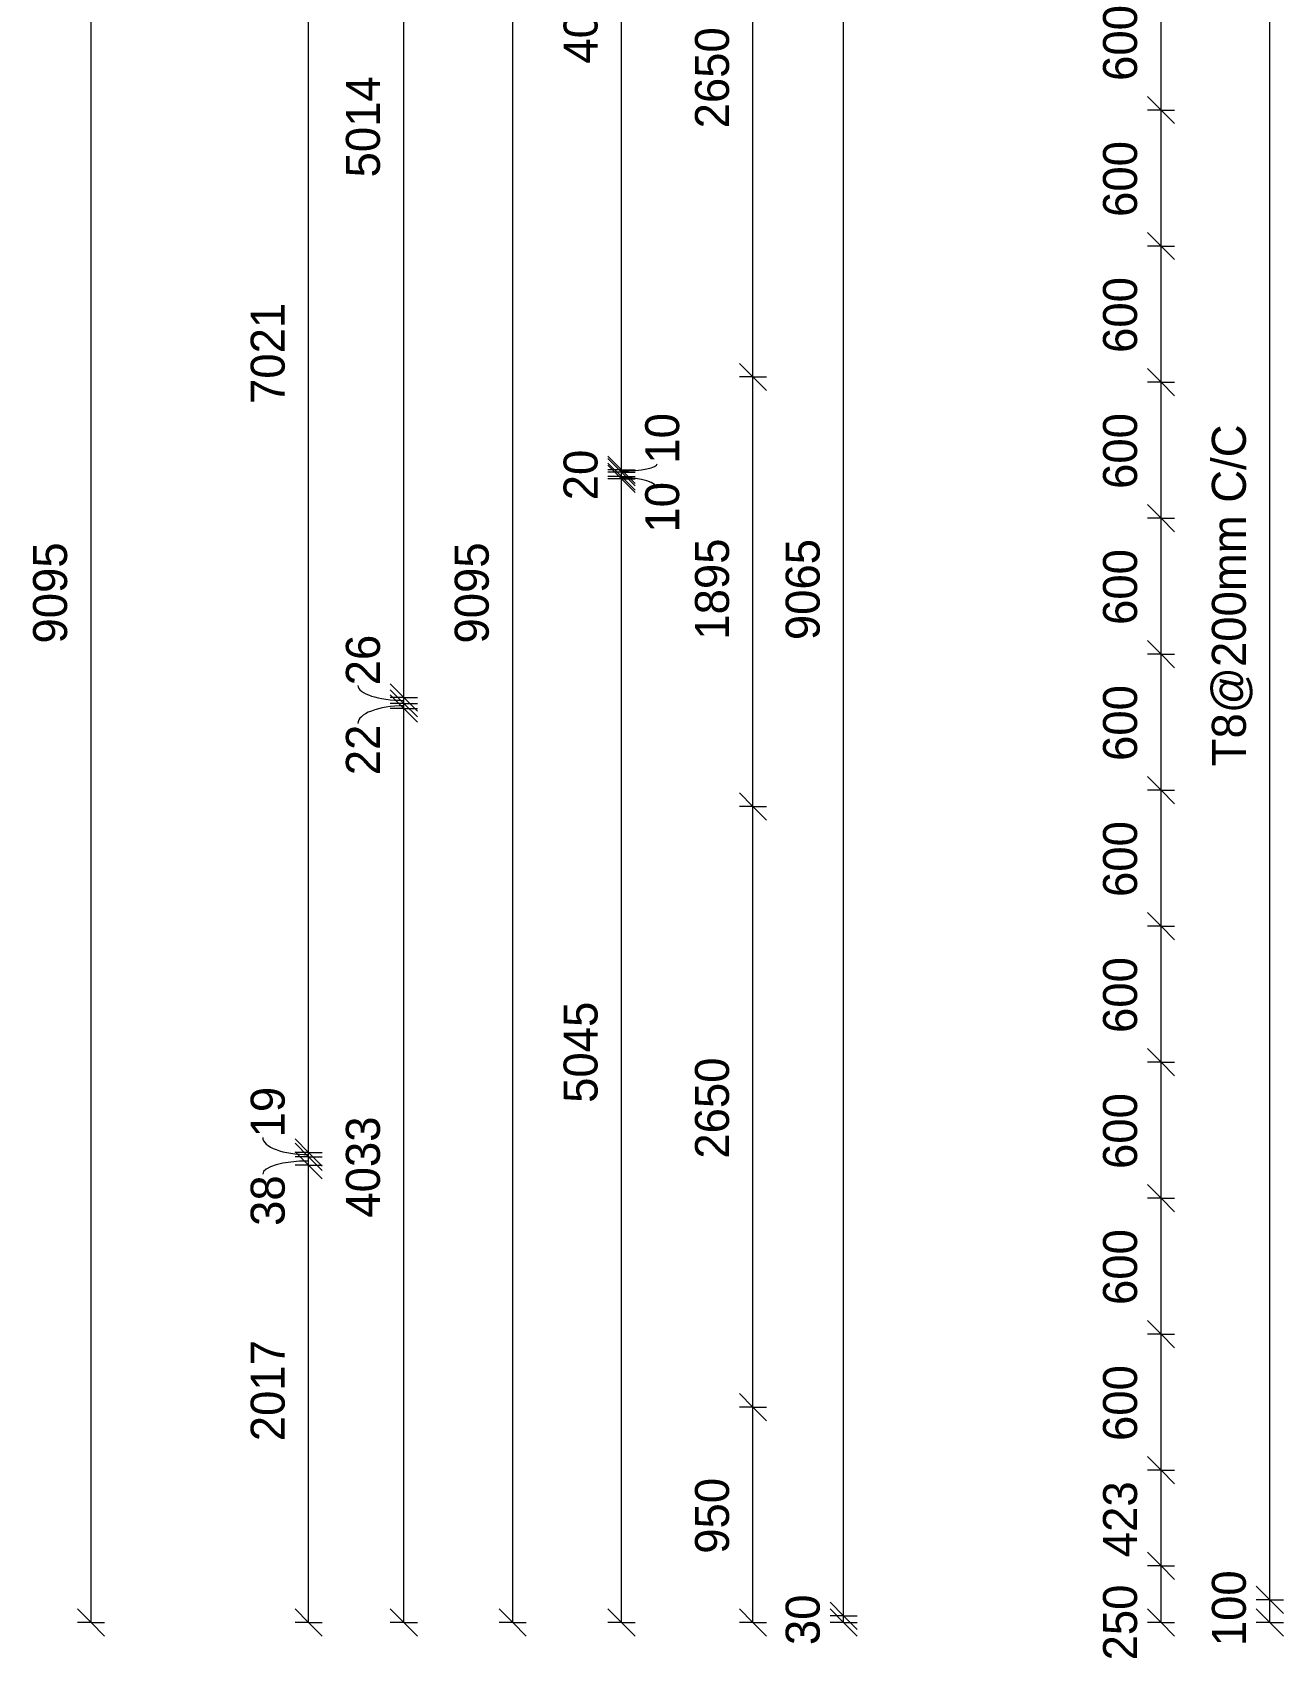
# Model space of a CAD drawing. Header units: millimetres. Extents: x -15095 to 3194, y -2416 to 13287.
# Drawn here: x -15095 to -9577, y -1562 to 5619 of the extents above; entities that cross this region are included whole.
import ezdxf

# ---------------------------------------------------------------- set-up
doc = ezdxf.new("R2010")
doc.units = ezdxf.units.MM
doc.layers.add('A-ANNO-DIMS', color=211, linetype='Continuous', lineweight=9)
doc.layers.add('A-ANNO-DIMS-60', color=211, linetype='Continuous', lineweight=9)
doc.styles.add('Nirmala UI Semilight', font='NirmalaS.ttf', dxfattribs={"height": 150})
doc.dimstyles.new('Arrow_Filled_-_2_5_NI_UI', dxfattribs={"dimscale": 304.8, "dimtxt": 157.104592, "dimasz": 0.393701, "dimexe": 0.19685, "dimexo": 0.0625, "dimgap": 0.19685, "dimtad": 1, "dimdec": 4, "dimzin": 0, "dimdsep": 46, "dimtxsty": 'Nirmala UI Semilight', "dimblk1": 'OBLIQUE', "dimblk2": 'OBLIQUE', "dimsah": 1, "dimcen": 0.09, "dimazin": 0, "dimtfac": 1, "dimtdec": 4, "dimtix": 1, "dimtmove": 0, "dimatfit": 3, "dimfxl": 0.19685, "dimfxlon": 1, "dimtvp": 1, "dimtolj": 1, "dimtzin": 0, "dimarcsym": 2})
doc.dimstyles.new('Arrow_Filled_-_2_5_NI_UI_1', dxfattribs={"dimscale": 304.8, "dimtxt": 157.104592, "dimasz": 0.393701, "dimexe": 0.19685, "dimexo": 0.0625, "dimgap": 0.19685, "dimtad": 1, "dimdec": 4, "dimzin": 0, "dimdsep": 46, "dimtxsty": 'Nirmala UI Semilight', "dimblk1": 'OBLIQUE', "dimblk2": 'OBLIQUE', "dimsah": 1, "dimcen": 0.09, "dimazin": 0, "dimtfac": 1, "dimtdec": 4, "dimtix": 1, "dimtmove": 1, "dimatfit": 3, "dimfxl": 0.19685, "dimfxlon": 1, "dimtvp": 1, "dimtolj": 1, "dimtzin": 0, "dimarcsym": 2})
doc.dimstyles.new('Arrow_Filled_-_2_5_NI_UI_2', dxfattribs={"dimscale": 304.8, "dimtxt": 157.104592, "dimasz": 0.393701, "dimexe": 0.19685, "dimexo": 0.0625, "dimgap": 0.19685, "dimtad": 1, "dimdec": 4, "dimzin": 0, "dimdsep": 46, "dimtxsty": 'Nirmala UI Semilight', "dimblk1": 'OBLIQUE', "dimblk2": 'OBLIQUE', "dimsah": 1, "dimcen": 0.09, "dimazin": 0, "dimtfac": 1, "dimtdec": 4, "dimtix": 1, "dimtmove": 2, "dimatfit": 3, "dimfxl": 0.19685, "dimfxlon": 1, "dimtvp": 1, "dimtolj": 1, "dimtzin": 0, "dimarcsym": 2})

# ---------------------------------------------------------------- blocks, each defined once
blk = doc.blocks.new('DIMBLOCK5-Elevation Front')
at = {"layer": 'A-ANNO-DIMS-60'}
for p, q in [((-14836.6, 7700), (-14896.6, 7760)), ((-14836.6, 7700), (-14896.6, 7700)), ((-14836.6, -1395), (-14836.6, 7700)), ((-14836.6, 7700), (-14776.6, 7640)), ((-14836.6, 7700), (-14776.6, 7700)), ((-14836.6, -1395), (-14896.6, -1335)), ((-14836.6, -1395), (-14896.6, -1395)), ((-14836.6, -1395), (-14776.6, -1455)), ((-14836.6, -1395), (-14776.6, -1395))]:
    blk.add_line(p, q, dxfattribs=at)
at = {"layer": 'A-ANNO-DIMS-60', "color": 0, "insert": (-15092.3, 2924), "char_height": 150, "width": 548.438, "attachment_point": 1, "rotation": 90, "line_spacing_factor": 1.142579, "style": 'Nirmala UI Semilight'}
blk.add_mtext('9095', dxfattribs=at)
blk = doc.blocks.new('_Oblique')
at = {"color": 0, "linetype": 'ByBlock', "lineweight": -2}
blk.add_line((-0.5, -0.5), (0.5, 0.5), dxfattribs=at)
blk = doc.blocks.new('DIMBLOCK6-Elevation Front')
at = {"layer": 'A-ANNO-DIMS-60'}
for p, q in [((-11916.7, -445), (-11976.7, -385)), ((-11916.7, -445), (-11976.7, -445)), ((-11916.7, -1395), (-11916.7, -445)), ((-11916.7, -445), (-11856.7, -505)), ((-11916.7, -445), (-11856.7, -445)), ((-11916.7, -1395), (-11976.7, -1335)), ((-11916.7, -1395), (-11976.7, -1395)), ((-11916.7, -1395), (-11856.7, -1455)), ((-11916.7, -1395), (-11856.7, -1395))]:
    blk.add_line(p, q, dxfattribs=at)
at = {"layer": 'A-ANNO-DIMS-60', "color": 0, "insert": (-12172.4, -1091.4), "char_height": 150, "width": 411.328, "attachment_point": 1, "rotation": 90, "line_spacing_factor": 1.142579, "style": 'Nirmala UI Semilight'}
blk.add_mtext('950', dxfattribs=at)
blk = doc.blocks.new('DIMBLOCK7-Elevation Front')
at = {"layer": 'A-ANNO-DIMS-60'}
for p, q in [((-11916.7, 2205), (-11976.7, 2265)), ((-11916.7, 2205), (-11976.7, 2205)), ((-11916.7, -445), (-11916.7, 2205)), ((-11916.7, 2205), (-11856.7, 2145)), ((-11916.7, 2205), (-11856.7, 2205)), ((-11916.7, -445), (-11976.7, -385)), ((-11916.7, -445), (-11976.7, -445)), ((-11916.7, -445), (-11856.7, -505)), ((-11916.7, -445), (-11856.7, -445))]:
    blk.add_line(p, q, dxfattribs=at)
at = {"layer": 'A-ANNO-DIMS-60', "color": 0, "insert": (-12172.4, 651.5), "char_height": 150, "width": 548.438, "attachment_point": 1, "rotation": 90, "line_spacing_factor": 1.142579, "style": 'Nirmala UI Semilight'}
blk.add_mtext('2650', dxfattribs=at)
blk = doc.blocks.new('DIMBLOCK8-Elevation Front')
at = {"layer": 'A-ANNO-DIMS-60'}
for p, q in [((-11916.7, 4100), (-11976.7, 4160)), ((-11916.7, 4100), (-11976.7, 4100)), ((-11916.7, 2205), (-11916.7, 4100)), ((-11916.7, 4100), (-11856.7, 4040)), ((-11916.7, 4100), (-11856.7, 4100)), ((-11916.7, 2205), (-11976.7, 2265)), ((-11916.7, 2205), (-11976.7, 2205)), ((-11916.7, 2205), (-11856.7, 2145)), ((-11916.7, 2205), (-11856.7, 2205))]:
    blk.add_line(p, q, dxfattribs=at)
at = {"layer": 'A-ANNO-DIMS-60', "color": 0, "insert": (-12172.4, 2941.1), "char_height": 150, "width": 507.305, "attachment_point": 1, "rotation": 90, "line_spacing_factor": 1.142579, "style": 'Nirmala UI Semilight'}
blk.add_mtext('1895', dxfattribs=at)
blk = doc.blocks.new('DIMBLOCK9-Elevation Front')
at = {"layer": 'A-ANNO-DIMS-60'}
for p, q in [((-11916.7, 6750), (-11976.7, 6810)), ((-11916.7, 6750), (-11976.7, 6750)), ((-11916.7, 4100), (-11916.7, 6750)), ((-11916.7, 6750), (-11856.7, 6690)), ((-11916.7, 6750), (-11856.7, 6750)), ((-11916.7, 4100), (-11976.7, 4160)), ((-11916.7, 4100), (-11976.7, 4100)), ((-11916.7, 4100), (-11856.7, 4040)), ((-11916.7, 4100), (-11856.7, 4100))]:
    blk.add_line(p, q, dxfattribs=at)
at = {"layer": 'A-ANNO-DIMS-60', "color": 0, "insert": (-12172.4, 5196.5), "char_height": 150, "width": 548.438, "attachment_point": 1, "rotation": 90, "line_spacing_factor": 1.142579, "style": 'Nirmala UI Semilight'}
blk.add_mtext('2650', dxfattribs=at)
blk = doc.blocks.new('DIMBLOCK11-Elevation Front')
at = {"layer": 'A-ANNO-DIMS-60'}
for p, q in [((-12496.6, 3650.4), (-12556.6, 3710.4)), ((-12496.6, 3650.4), (-12556.6, 3650.4)), ((-12496.6, -1395), (-12496.6, 3650.4)), ((-12496.6, 3650.4), (-12436.6, 3590.4)), ((-12496.6, 3650.4), (-12436.6, 3650.4)), ((-12496.6, -1395), (-12556.6, -1335)), ((-12496.6, -1395), (-12556.6, -1395)), ((-12496.6, -1395), (-12436.6, -1455)), ((-12496.6, -1395), (-12436.6, -1395))]:
    blk.add_line(p, q, dxfattribs=at)
at = {"layer": 'A-ANNO-DIMS-60', "color": 0, "insert": (-12752.3, 897.8), "char_height": 150, "width": 551.866, "attachment_point": 1, "rotation": 90, "line_spacing_factor": 1.142579, "style": 'Nirmala UI Semilight'}
blk.add_mtext('5045', dxfattribs=at)
blk = doc.blocks.new('DIMBLOCK12-Elevation Front')
at = {"layer": 'A-ANNO-DIMS-60'}
for p, q in [((-12496.6, 3660.4), (-12556.6, 3720.4)), ((-12496.6, 3650.4), (-12556.6, 3710.4)), ((-12496.6, 3660.4), (-12556.6, 3660.4)), ((-12496.6, 3650.4), (-12556.6, 3650.4)), ((-12496.6, 3650.4), (-12496.6, 3660.4)), ((-12496.6, 3660.4), (-12436.6, 3600.4)), ((-12496.6, 3660.4), (-12436.6, 3660.4)), ((-12496.6, 3650.4), (-12436.6, 3590.4)), ((-12496.6, 3650.4), (-12436.6, 3650.4))]:
    blk.add_line(p, q, dxfattribs=at)
blk.add_ellipse((-12496.6, 3607.6), major_axis=(157.3, 0), ratio=0.303741, start_param=0, end_param=1.570796, dxfattribs=at)
at = {"layer": 'A-ANNO-DIMS-60', "color": 0, "insert": (-12392.2, 3413.4), "char_height": 150, "width": 233.086, "attachment_point": 1, "rotation": 90, "line_spacing_factor": 1.142579, "style": 'Nirmala UI Semilight'}
blk.add_mtext('10', dxfattribs=at)
blk = doc.blocks.new('DIMBLOCK13-Elevation Front')
at = {"layer": 'A-ANNO-DIMS-60'}
for p, q in [((-12496.6, 3680.4), (-12556.6, 3740.4)), ((-12496.6, 3660.4), (-12556.6, 3720.4)), ((-12496.6, 3680.4), (-12556.6, 3680.4)), ((-12496.6, 3660.4), (-12496.6, 3680.4)), ((-12496.6, 3680.4), (-12436.6, 3620.4)), ((-12496.6, 3680.4), (-12436.6, 3680.4)), ((-12496.6, 3660.4), (-12556.6, 3660.4)), ((-12496.6, 3660.4), (-12436.6, 3600.4)), ((-12496.6, 3660.4), (-12436.6, 3660.4))]:
    blk.add_line(p, q, dxfattribs=at)
at = {"layer": 'A-ANNO-DIMS-60', "color": 0, "insert": (-12752.3, 3556.1), "char_height": 150, "width": 274.219, "attachment_point": 1, "rotation": 90, "line_spacing_factor": 1.142579, "style": 'Nirmala UI Semilight'}
blk.add_mtext('20', dxfattribs=at)
blk = doc.blocks.new('DIMBLOCK14-Elevation Front')
at = {"layer": 'A-ANNO-DIMS-60'}
for p, q in [((-12496.6, 3690.4), (-12556.6, 3750.4)), ((-12496.6, 3680.4), (-12556.6, 3740.4)), ((-12496.6, 3690.4), (-12556.6, 3690.4)), ((-12496.6, 3680.4), (-12556.6, 3680.4)), ((-12496.6, 3680.4), (-12496.6, 3690.4)), ((-12496.6, 3690.4), (-12436.6, 3630.4)), ((-12496.6, 3690.4), (-12436.6, 3690.4)), ((-12496.6, 3680.4), (-12436.6, 3620.4)), ((-12496.6, 3680.4), (-12436.6, 3680.4))]:
    blk.add_line(p, q, dxfattribs=at)
blk.add_ellipse((-12496.6, 3717.5), major_axis=(157.3, 0), ratio=0.204229, start_param=4.712389, end_param=6.283185, dxfattribs=at)
at = {"layer": 'A-ANNO-DIMS-60', "color": 0, "insert": (-12392.2, 3717.5), "char_height": 150, "width": 233.086, "attachment_point": 1, "rotation": 90, "line_spacing_factor": 1.142579, "style": 'Nirmala UI Semilight'}
blk.add_mtext('10', dxfattribs=at)
blk = doc.blocks.new('DIMBLOCK15-Elevation Front')
at = {"layer": 'A-ANNO-DIMS-60'}
for p, q in [((-12496.6, 7700), (-12556.6, 7760)), ((-12496.6, 7700), (-12556.6, 7700)), ((-12496.6, 3690.4), (-12496.6, 7700)), ((-12496.6, 7700), (-12436.6, 7640)), ((-12496.6, 7700), (-12436.6, 7700)), ((-12496.6, 3690.4), (-12556.6, 3750.4)), ((-12496.6, 3690.4), (-12556.6, 3690.4)), ((-12496.6, 3690.4), (-12436.6, 3630.4)), ((-12496.6, 3690.4), (-12436.6, 3690.4))]:
    blk.add_line(p, q, dxfattribs=at)
at = {"layer": 'A-ANNO-DIMS-60', "color": 0, "insert": (-12752.3, 5482.4), "char_height": 150, "width": 510.733, "attachment_point": 1, "rotation": 90, "line_spacing_factor": 1.142579, "style": 'Nirmala UI Semilight'}
blk.add_mtext('4010', dxfattribs=at)
blk = doc.blocks.new('DIMBLOCK29-Elevation Front')
at = {"layer": 'A-ANNO-DIMS-60'}
for p, q in [((-10116.7, -1145), (-10176.7, -1085)), ((-10116.7, -1145), (-10176.7, -1145)), ((-10116.7, -1395), (-10116.7, -1145)), ((-10116.7, -1145), (-10056.7, -1205)), ((-10116.7, -1145), (-10056.7, -1145)), ((-10116.7, -1395), (-10176.7, -1335)), ((-10116.7, -1395), (-10176.7, -1395)), ((-10116.7, -1395), (-10056.7, -1455)), ((-10116.7, -1395), (-10056.7, -1395))]:
    blk.add_line(p, q, dxfattribs=at)
at = {"layer": 'A-ANNO-DIMS-60', "color": 0, "insert": (-10372.4, -1562), "char_height": 150, "width": 411.328, "attachment_point": 1, "rotation": 90, "line_spacing_factor": 1.142579, "style": 'Nirmala UI Semilight'}
blk.add_mtext('250', dxfattribs=at)
blk = doc.blocks.new('DIMBLOCK30-Elevation Front')
at = {"layer": 'A-ANNO-DIMS-60'}
for p, q in [((-10116.7, -722.5), (-10176.7, -662.5)), ((-10116.7, -722.5), (-10176.7, -722.5)), ((-10116.7, -1145), (-10116.7, -722.5)), ((-10116.7, -722.5), (-10056.7, -782.5)), ((-10116.7, -722.5), (-10056.7, -722.5)), ((-10116.7, -1145), (-10176.7, -1085)), ((-10116.7, -1145), (-10176.7, -1145)), ((-10116.7, -1145), (-10056.7, -1205)), ((-10116.7, -1145), (-10056.7, -1145))]:
    blk.add_line(p, q, dxfattribs=at)
at = {"layer": 'A-ANNO-DIMS-60', "color": 0, "insert": (-10372.4, -1106.6), "char_height": 150, "width": 414.756, "attachment_point": 1, "rotation": 90, "line_spacing_factor": 1.142579, "style": 'Nirmala UI Semilight'}
blk.add_mtext('423', dxfattribs=at)
blk = doc.blocks.new('DIMBLOCK31-Elevation Front')
at = {"layer": 'A-ANNO-DIMS-60'}
for p, q in [((-10116.7, -122.5), (-10176.7, -62.5)), ((-10116.7, -122.5), (-10176.7, -122.5)), ((-10116.7, -722.5), (-10116.7, -122.5)), ((-10116.7, -122.5), (-10056.7, -182.5)), ((-10116.7, -122.5), (-10056.7, -122.5)), ((-10116.7, -722.5), (-10176.7, -662.5)), ((-10116.7, -722.5), (-10176.7, -722.5)), ((-10116.7, -722.5), (-10056.7, -782.5)), ((-10116.7, -722.5), (-10056.7, -722.5))]:
    blk.add_line(p, q, dxfattribs=at)
at = {"layer": 'A-ANNO-DIMS-60', "color": 0, "insert": (-10372.4, -593.9), "char_height": 150, "width": 411.328, "attachment_point": 1, "rotation": 90, "line_spacing_factor": 1.142579, "style": 'Nirmala UI Semilight'}
blk.add_mtext('600', dxfattribs=at)
blk = doc.blocks.new('DIMBLOCK32-Elevation Front')
at = {"layer": 'A-ANNO-DIMS-60'}
for p, q in [((-10116.7, 477.5), (-10176.7, 537.5)), ((-10116.7, 477.5), (-10176.7, 477.5)), ((-10116.7, -122.5), (-10116.7, 477.5)), ((-10116.7, 477.5), (-10056.7, 417.5)), ((-10116.7, 477.5), (-10056.7, 477.5)), ((-10116.7, -122.5), (-10176.7, -62.5)), ((-10116.7, -122.5), (-10176.7, -122.5)), ((-10116.7, -122.5), (-10056.7, -182.5)), ((-10116.7, -122.5), (-10056.7, -122.5))]:
    blk.add_line(p, q, dxfattribs=at)
at = {"layer": 'A-ANNO-DIMS-60', "color": 0, "insert": (-10372.4, 6.1), "char_height": 150, "width": 411.328, "attachment_point": 1, "rotation": 90, "line_spacing_factor": 1.142579, "style": 'Nirmala UI Semilight'}
blk.add_mtext('600', dxfattribs=at)
blk = doc.blocks.new('DIMBLOCK33-Elevation Front')
at = {"layer": 'A-ANNO-DIMS-60'}
for p, q in [((-10116.7, 1077.5), (-10176.7, 1137.5)), ((-10116.7, 1077.5), (-10176.7, 1077.5)), ((-10116.7, 477.5), (-10116.7, 1077.5)), ((-10116.7, 1077.5), (-10056.7, 1017.5)), ((-10116.7, 1077.5), (-10056.7, 1077.5)), ((-10116.7, 477.5), (-10176.7, 537.5)), ((-10116.7, 477.5), (-10176.7, 477.5)), ((-10116.7, 477.5), (-10056.7, 417.5)), ((-10116.7, 477.5), (-10056.7, 477.5))]:
    blk.add_line(p, q, dxfattribs=at)
at = {"layer": 'A-ANNO-DIMS-60', "color": 0, "insert": (-10372.4, 606.1), "char_height": 150, "width": 411.328, "attachment_point": 1, "rotation": 90, "line_spacing_factor": 1.142579, "style": 'Nirmala UI Semilight'}
blk.add_mtext('600', dxfattribs=at)
blk = doc.blocks.new('DIMBLOCK34-Elevation Front')
at = {"layer": 'A-ANNO-DIMS-60'}
for p, q in [((-10116.7, 1677.5), (-10176.7, 1737.5)), ((-10116.7, 1677.5), (-10176.7, 1677.5)), ((-10116.7, 1077.5), (-10116.7, 1677.5)), ((-10116.7, 1677.5), (-10056.7, 1617.5)), ((-10116.7, 1677.5), (-10056.7, 1677.5)), ((-10116.7, 1077.5), (-10176.7, 1137.5)), ((-10116.7, 1077.5), (-10176.7, 1077.5)), ((-10116.7, 1077.5), (-10056.7, 1017.5)), ((-10116.7, 1077.5), (-10056.7, 1077.5))]:
    blk.add_line(p, q, dxfattribs=at)
at = {"layer": 'A-ANNO-DIMS-60', "color": 0, "insert": (-10372.4, 1206.1), "char_height": 150, "width": 411.328, "attachment_point": 1, "rotation": 90, "line_spacing_factor": 1.142579, "style": 'Nirmala UI Semilight'}
blk.add_mtext('600', dxfattribs=at)
blk = doc.blocks.new('DIMBLOCK35-Elevation Front')
at = {"layer": 'A-ANNO-DIMS-60'}
for p, q in [((-10116.7, 2277.5), (-10176.7, 2337.5)), ((-10116.7, 2277.5), (-10176.7, 2277.5)), ((-10116.7, 1677.5), (-10116.7, 2277.5)), ((-10116.7, 2277.5), (-10056.7, 2217.5)), ((-10116.7, 2277.5), (-10056.7, 2277.5)), ((-10116.7, 1677.5), (-10176.7, 1737.5)), ((-10116.7, 1677.5), (-10176.7, 1677.5)), ((-10116.7, 1677.5), (-10056.7, 1617.5)), ((-10116.7, 1677.5), (-10056.7, 1677.5))]:
    blk.add_line(p, q, dxfattribs=at)
at = {"layer": 'A-ANNO-DIMS-60', "color": 0, "insert": (-10372.4, 1806.1), "char_height": 150, "width": 411.328, "attachment_point": 1, "rotation": 90, "line_spacing_factor": 1.142579, "style": 'Nirmala UI Semilight'}
blk.add_mtext('600', dxfattribs=at)
blk = doc.blocks.new('DIMBLOCK36-Elevation Front')
at = {"layer": 'A-ANNO-DIMS-60'}
for p, q in [((-10116.7, 2877.5), (-10176.7, 2937.5)), ((-10116.7, 2877.5), (-10176.7, 2877.5)), ((-10116.7, 2277.5), (-10116.7, 2877.5)), ((-10116.7, 2877.5), (-10056.7, 2817.5)), ((-10116.7, 2877.5), (-10056.7, 2877.5)), ((-10116.7, 2277.5), (-10176.7, 2337.5)), ((-10116.7, 2277.5), (-10176.7, 2277.5)), ((-10116.7, 2277.5), (-10056.7, 2217.5)), ((-10116.7, 2277.5), (-10056.7, 2277.5))]:
    blk.add_line(p, q, dxfattribs=at)
at = {"layer": 'A-ANNO-DIMS-60', "color": 0, "insert": (-10372.4, 2406.1), "char_height": 150, "width": 411.328, "attachment_point": 1, "rotation": 90, "line_spacing_factor": 1.142579, "style": 'Nirmala UI Semilight'}
blk.add_mtext('600', dxfattribs=at)
blk = doc.blocks.new('DIMBLOCK37-Elevation Front')
at = {"layer": 'A-ANNO-DIMS-60'}
for p, q in [((-10116.7, 3477.5), (-10176.7, 3537.5)), ((-10116.7, 3477.5), (-10176.7, 3477.5)), ((-10116.7, 2877.5), (-10116.7, 3477.5)), ((-10116.7, 3477.5), (-10056.7, 3417.5)), ((-10116.7, 3477.5), (-10056.7, 3477.5)), ((-10116.7, 2877.5), (-10176.7, 2937.5)), ((-10116.7, 2877.5), (-10176.7, 2877.5)), ((-10116.7, 2877.5), (-10056.7, 2817.5)), ((-10116.7, 2877.5), (-10056.7, 2877.5))]:
    blk.add_line(p, q, dxfattribs=at)
at = {"layer": 'A-ANNO-DIMS-60', "color": 0, "insert": (-10372.4, 3006.1), "char_height": 150, "width": 411.328, "attachment_point": 1, "rotation": 90, "line_spacing_factor": 1.142579, "style": 'Nirmala UI Semilight'}
blk.add_mtext('600', dxfattribs=at)
blk = doc.blocks.new('DIMBLOCK38-Elevation Front')
at = {"layer": 'A-ANNO-DIMS-60'}
for p, q in [((-10116.7, 4077.5), (-10176.7, 4137.5)), ((-10116.7, 4077.5), (-10176.7, 4077.5)), ((-10116.7, 3477.5), (-10116.7, 4077.5)), ((-10116.7, 4077.5), (-10056.7, 4017.5)), ((-10116.7, 4077.5), (-10056.7, 4077.5)), ((-10116.7, 3477.5), (-10176.7, 3537.5)), ((-10116.7, 3477.5), (-10176.7, 3477.5)), ((-10116.7, 3477.5), (-10056.7, 3417.5)), ((-10116.7, 3477.5), (-10056.7, 3477.5))]:
    blk.add_line(p, q, dxfattribs=at)
at = {"layer": 'A-ANNO-DIMS-60', "color": 0, "insert": (-10372.4, 3606.1), "char_height": 150, "width": 411.328, "attachment_point": 1, "rotation": 90, "line_spacing_factor": 1.142579, "style": 'Nirmala UI Semilight'}
blk.add_mtext('600', dxfattribs=at)
blk = doc.blocks.new('DIMBLOCK39-Elevation Front')
at = {"layer": 'A-ANNO-DIMS-60'}
for p, q in [((-10116.7, 4677.5), (-10176.7, 4737.5)), ((-10116.7, 4677.5), (-10176.7, 4677.5)), ((-10116.7, 4077.5), (-10116.7, 4677.5)), ((-10116.7, 4677.5), (-10056.7, 4617.5)), ((-10116.7, 4677.5), (-10056.7, 4677.5)), ((-10116.7, 4077.5), (-10176.7, 4137.5)), ((-10116.7, 4077.5), (-10176.7, 4077.5)), ((-10116.7, 4077.5), (-10056.7, 4017.5)), ((-10116.7, 4077.5), (-10056.7, 4077.5))]:
    blk.add_line(p, q, dxfattribs=at)
at = {"layer": 'A-ANNO-DIMS-60', "color": 0, "insert": (-10372.4, 4206.1), "char_height": 150, "width": 411.328, "attachment_point": 1, "rotation": 90, "line_spacing_factor": 1.142579, "style": 'Nirmala UI Semilight'}
blk.add_mtext('600', dxfattribs=at)
blk = doc.blocks.new('DIMBLOCK40-Elevation Front')
at = {"layer": 'A-ANNO-DIMS-60'}
for p, q in [((-10116.7, 5277.5), (-10176.7, 5337.5)), ((-10116.7, 5277.5), (-10176.7, 5277.5)), ((-10116.7, 4677.5), (-10116.7, 5277.5)), ((-10116.7, 5277.5), (-10056.7, 5217.5)), ((-10116.7, 5277.5), (-10056.7, 5277.5)), ((-10116.7, 4677.5), (-10176.7, 4737.5)), ((-10116.7, 4677.5), (-10176.7, 4677.5)), ((-10116.7, 4677.5), (-10056.7, 4617.5)), ((-10116.7, 4677.5), (-10056.7, 4677.5))]:
    blk.add_line(p, q, dxfattribs=at)
at = {"layer": 'A-ANNO-DIMS-60', "color": 0, "insert": (-10372.4, 4806.1), "char_height": 150, "width": 411.328, "attachment_point": 1, "rotation": 90, "line_spacing_factor": 1.142579, "style": 'Nirmala UI Semilight'}
blk.add_mtext('600', dxfattribs=at)
blk = doc.blocks.new('DIMBLOCK41-Elevation Front')
at = {"layer": 'A-ANNO-DIMS-60'}
for p, q in [((-10116.7, 5877.5), (-10176.7, 5937.5)), ((-10116.7, 5877.5), (-10176.7, 5877.5)), ((-10116.7, 5277.5), (-10116.7, 5877.5)), ((-10116.7, 5877.5), (-10056.7, 5817.5)), ((-10116.7, 5877.5), (-10056.7, 5877.5)), ((-10116.7, 5277.5), (-10176.7, 5337.5)), ((-10116.7, 5277.5), (-10176.7, 5277.5)), ((-10116.7, 5277.5), (-10056.7, 5217.5)), ((-10116.7, 5277.5), (-10056.7, 5277.5))]:
    blk.add_line(p, q, dxfattribs=at)
at = {"layer": 'A-ANNO-DIMS-60', "color": 0, "insert": (-10372.4, 5406.1), "char_height": 150, "width": 411.328, "attachment_point": 1, "rotation": 90, "line_spacing_factor": 1.142579, "style": 'Nirmala UI Semilight'}
blk.add_mtext('600', dxfattribs=at)
blk = doc.blocks.new('DIMBLOCK46-Elevation Front')
at = {"layer": 'A-ANNO-DIMS-60'}
for p, q in [((-9636.7, -1295), (-9696.7, -1235)), ((-9636.7, -1295), (-9696.7, -1295)), ((-9636.7, -1395), (-9696.7, -1335)), ((-9636.7, -1395), (-9636.7, -1295)), ((-9636.7, -1295), (-9576.7, -1355)), ((-9636.7, -1295), (-9576.7, -1295)), ((-9636.7, -1395), (-9696.7, -1395)), ((-9636.7, -1395), (-9576.7, -1455)), ((-9636.7, -1395), (-9576.7, -1395))]:
    blk.add_line(p, q, dxfattribs=at)
at = {"layer": 'A-ANNO-DIMS-60', "color": 0, "insert": (-9892.4, -1499.2), "char_height": 150, "width": 370.196, "attachment_point": 1, "rotation": 90, "line_spacing_factor": 1.142579, "style": 'Nirmala UI Semilight'}
blk.add_mtext('100', dxfattribs=at)
blk = doc.blocks.new('DIMBLOCK47-Elevation Front')
at = {"layer": 'A-ANNO-DIMS-60'}
for p, q in [((-9636.7, 7600), (-9696.7, 7660)), ((-9636.7, 7600), (-9696.7, 7600)), ((-9636.7, -1295), (-9636.7, 7600)), ((-9636.7, 7600), (-9576.7, 7540)), ((-9636.7, 7600), (-9576.7, 7600)), ((-9636.7, -1295), (-9696.7, -1235)), ((-9636.7, -1295), (-9696.7, -1295)), ((-9636.7, -1295), (-9576.7, -1355)), ((-9636.7, -1295), (-9576.7, -1295))]:
    blk.add_line(p, q, dxfattribs=at)
at = {"layer": 'A-ANNO-DIMS-60', "color": 0, "insert": (-9892.4, 2382.7), "char_height": 150, "width": 1847.55, "attachment_point": 1, "rotation": 90, "line_spacing_factor": 1.142579, "style": 'Nirmala UI Semilight'}
blk.add_mtext('T8@200mm C/C', dxfattribs=at)
blk = doc.blocks.new('DIMBLOCK90-Elevation Front')
at = {"layer": 'A-ANNO-DIMS-60'}
for p, q in [((-11516.7, -1365), (-11576.7, -1305)), ((-11516.7, -1395), (-11576.7, -1335)), ((-11516.7, -1365), (-11576.7, -1365)), ((-11516.7, -1395), (-11576.7, -1395)), ((-11516.7, -1395), (-11516.7, -1365)), ((-11516.7, -1365), (-11456.7, -1425)), ((-11516.7, -1365), (-11456.7, -1365)), ((-11516.7, -1395), (-11456.7, -1455)), ((-11516.7, -1395), (-11456.7, -1395))]:
    blk.add_line(p, q, dxfattribs=at)
at = {"layer": 'A-ANNO-DIMS-60', "color": 0, "insert": (-11772.4, -1494.3), "char_height": 150, "width": 274.219, "attachment_point": 1, "rotation": 90, "line_spacing_factor": 1.142579, "style": 'Nirmala UI Semilight'}
blk.add_mtext('30', dxfattribs=at)
blk = doc.blocks.new('DIMBLOCK91-Elevation Front')
at = {"layer": 'A-ANNO-DIMS-60'}
for p, q in [((-11516.7, 7700), (-11576.7, 7760)), ((-11516.7, 7700), (-11576.7, 7700)), ((-11516.7, -1365), (-11516.7, 7700)), ((-11516.7, 7700), (-11456.7, 7640)), ((-11516.7, 7700), (-11456.7, 7700)), ((-11516.7, -1365), (-11576.7, -1305)), ((-11516.7, -1365), (-11576.7, -1365)), ((-11516.7, -1365), (-11456.7, -1425)), ((-11516.7, -1365), (-11456.7, -1365))]:
    blk.add_line(p, q, dxfattribs=at)
at = {"layer": 'A-ANNO-DIMS-60', "color": 0, "insert": (-11772.4, 2939), "char_height": 150, "width": 548.438, "attachment_point": 1, "rotation": 90, "line_spacing_factor": 1.142579, "style": 'Nirmala UI Semilight'}
blk.add_mtext('9065', dxfattribs=at)
blk = doc.blocks.new('DIMBLOCK93-Elevation Front')
at = {"layer": 'A-ANNO-DIMS-60'}
for p, q in [((-12976.6, 7700), (-13036.6, 7760)), ((-12976.6, 7700), (-13036.6, 7700)), ((-12976.6, -1395), (-12976.6, 7700)), ((-12976.6, 7700), (-12916.6, 7640)), ((-12976.6, 7700), (-12916.6, 7700)), ((-12976.6, -1395), (-13036.6, -1335)), ((-12976.6, -1395), (-13036.6, -1395)), ((-12976.6, -1395), (-12916.6, -1455)), ((-12976.6, -1395), (-12916.6, -1395))]:
    blk.add_line(p, q, dxfattribs=at)
at = {"layer": 'A-ANNO-DIMS-60', "color": 0, "insert": (-13232.3, 2924), "char_height": 150, "width": 548.438, "attachment_point": 1, "rotation": 90, "line_spacing_factor": 1.142579, "style": 'Nirmala UI Semilight'}
blk.add_mtext('9095', dxfattribs=at)
blk = doc.blocks.new('DIMBLOCK94-Elevation Front')
at = {"layer": 'A-ANNO-DIMS-60'}
for p, q in [((-13456.6, 2637.8), (-13516.6, 2697.8)), ((-13456.6, 2637.8), (-13516.6, 2637.8)), ((-13456.6, -1395), (-13456.6, 2637.8)), ((-13456.6, 2637.8), (-13396.6, 2577.8)), ((-13456.6, 2637.8), (-13396.6, 2637.8)), ((-13456.6, -1395), (-13516.6, -1335)), ((-13456.6, -1395), (-13516.6, -1395)), ((-13456.6, -1395), (-13396.6, -1455)), ((-13456.6, -1395), (-13396.6, -1395))]:
    blk.add_line(p, q, dxfattribs=at)
at = {"layer": 'A-ANNO-DIMS-60', "color": 0, "insert": (-13712.3, 391.4), "char_height": 150, "width": 551.866, "attachment_point": 1, "rotation": 90, "line_spacing_factor": 1.142579, "style": 'Nirmala UI Semilight'}
blk.add_mtext('4033', dxfattribs=at)
blk = doc.blocks.new('DIMBLOCK95-Elevation Front')
at = {"layer": 'A-ANNO-DIMS-60'}
for p, q in [((-13456.6, 2660), (-13516.6, 2720)), ((-13456.6, 2637.8), (-13516.6, 2697.8)), ((-13456.6, 2660), (-13516.6, 2660)), ((-13456.6, 2637.8), (-13456.6, 2660)), ((-13456.6, 2660), (-13396.6, 2600)), ((-13456.6, 2660), (-13396.6, 2660)), ((-13456.6, 2637.8), (-13516.6, 2637.8)), ((-13456.6, 2637.8), (-13396.6, 2577.8)), ((-13456.6, 2637.8), (-13396.6, 2637.8))]:
    blk.add_line(p, q, dxfattribs=at)
blk.add_ellipse((-13456.6, 2571.7), major_axis=(202.8, 0), ratio=0.380712, start_param=1.570796, end_param=3.141593, dxfattribs=at)
at = {"layer": 'A-ANNO-DIMS-60', "color": 0, "insert": (-13712.3, 2343.1), "char_height": 150, "width": 274.219, "attachment_point": 1, "rotation": 90, "line_spacing_factor": 1.142579, "style": 'Nirmala UI Semilight'}
blk.add_mtext('22', dxfattribs=at)
blk = doc.blocks.new('DIMBLOCK96-Elevation Front')
at = {"layer": 'A-ANNO-DIMS-60'}
for p, q in [((-13456.6, 2686.3), (-13516.6, 2746.3)), ((-13456.6, 2660), (-13516.6, 2720)), ((-13456.6, 2686.3), (-13516.6, 2686.3)), ((-13456.6, 2660), (-13516.6, 2660)), ((-13456.6, 2660), (-13456.6, 2686.3)), ((-13456.6, 2686.3), (-13396.6, 2626.3)), ((-13456.6, 2686.3), (-13396.6, 2686.3)), ((-13456.6, 2660), (-13396.6, 2600)), ((-13456.6, 2660), (-13396.6, 2660))]:
    blk.add_line(p, q, dxfattribs=at)
blk.add_ellipse((-13456.6, 2739.5), major_axis=(202.8, 0), ratio=0.327171, start_param=3.141593, end_param=4.712389, dxfattribs=at)
at = {"layer": 'A-ANNO-DIMS-60', "color": 0, "insert": (-13712.3, 2739.5), "char_height": 150, "width": 274.219, "attachment_point": 1, "rotation": 90, "line_spacing_factor": 1.142579, "style": 'Nirmala UI Semilight'}
blk.add_mtext('26', dxfattribs=at)
blk = doc.blocks.new('DIMBLOCK97-Elevation Front')
at = {"layer": 'A-ANNO-DIMS-60'}
for p, q in [((-13456.6, 7700), (-13516.6, 7760)), ((-13456.6, 7700), (-13516.6, 7700)), ((-13456.6, 2686.3), (-13456.6, 7700)), ((-13456.6, 7700), (-13396.6, 7640)), ((-13456.6, 7700), (-13396.6, 7700)), ((-13456.6, 2686.3), (-13516.6, 2746.3)), ((-13456.6, 2686.3), (-13516.6, 2686.3)), ((-13456.6, 2686.3), (-13396.6, 2626.3)), ((-13456.6, 2686.3), (-13396.6, 2686.3))]:
    blk.add_line(p, q, dxfattribs=at)
at = {"layer": 'A-ANNO-DIMS-60', "color": 0, "insert": (-13712.3, 4980.3), "char_height": 150, "width": 510.733, "attachment_point": 1, "rotation": 90, "line_spacing_factor": 1.142579, "style": 'Nirmala UI Semilight'}
blk.add_mtext('5014', dxfattribs=at)
blk = doc.blocks.new('DIMBLOCK98-Elevation Front')
at = {"layer": 'A-ANNO-DIMS-60'}
for p, q in [((-13876.6, 622.2), (-13936.6, 682.2)), ((-13876.6, 622.2), (-13936.6, 622.2)), ((-13876.6, -1395), (-13876.6, 622.2)), ((-13876.6, 622.2), (-13816.6, 562.2)), ((-13876.6, 622.2), (-13816.6, 622.2)), ((-13876.6, -1395), (-13936.6, -1335)), ((-13876.6, -1395), (-13936.6, -1395)), ((-13876.6, -1395), (-13816.6, -1455)), ((-13876.6, -1395), (-13816.6, -1395))]:
    blk.add_line(p, q, dxfattribs=at)
at = {"layer": 'A-ANNO-DIMS-60', "color": 0, "insert": (-14132.3, -594.9), "char_height": 150, "width": 500.45, "attachment_point": 1, "rotation": 90, "line_spacing_factor": 1.142579, "style": 'Nirmala UI Semilight'}
blk.add_mtext('2017', dxfattribs=at)
blk = doc.blocks.new('DIMBLOCK99-Elevation Front')
at = {"layer": 'A-ANNO-DIMS-60'}
for p, q in [((-13876.6, 660), (-13936.6, 720)), ((-13876.6, 622.2), (-13936.6, 682.2)), ((-13876.6, 660), (-13936.6, 660)), ((-13876.6, 622.2), (-13876.6, 660)), ((-13876.6, 660), (-13816.6, 600)), ((-13876.6, 660), (-13816.6, 660)), ((-13876.6, 622.2), (-13936.6, 622.2)), ((-13876.6, 622.2), (-13816.6, 562.2)), ((-13876.6, 622.2), (-13816.6, 622.2))]:
    blk.add_line(p, q, dxfattribs=at)
blk.add_ellipse((-13876.6, 583.4), major_axis=(-202.8, 0), ratio=0.284364, start_param=4.712389, end_param=6.283185, dxfattribs=at)
at = {"layer": 'A-ANNO-DIMS-60', "color": 0, "insert": (-14132.3, 354.9), "char_height": 150, "width": 274.219, "attachment_point": 1, "rotation": 90, "line_spacing_factor": 1.142579, "style": 'Nirmala UI Semilight'}
blk.add_mtext('38', dxfattribs=at)
blk = doc.blocks.new('DIMBLOCK100-Elevation Front')
at = {"layer": 'A-ANNO-DIMS-60'}
for p, q in [((-13876.6, 678.9), (-13936.6, 738.9)), ((-13876.6, 660), (-13936.6, 720)), ((-13876.6, 678.9), (-13936.6, 678.9)), ((-13876.6, 660), (-13936.6, 660)), ((-13876.6, 660), (-13876.6, 678.9)), ((-13876.6, 678.9), (-13816.6, 618.9)), ((-13876.6, 678.9), (-13816.6, 678.9)), ((-13876.6, 660), (-13816.6, 600)), ((-13876.6, 660), (-13816.6, 660))]:
    blk.add_line(p, q, dxfattribs=at)
blk.add_ellipse((-13876.6, 745.3), major_axis=(202.8, 0), ratio=0.374084, start_param=3.141593, end_param=4.712389, dxfattribs=at)
at = {"layer": 'A-ANNO-DIMS-60', "color": 0, "insert": (-14132.3, 745.3), "char_height": 150, "width": 233.086, "attachment_point": 1, "rotation": 90, "line_spacing_factor": 1.142579, "style": 'Nirmala UI Semilight'}
blk.add_mtext('19', dxfattribs=at)
blk = doc.blocks.new('DIMBLOCK101-Elevation Front')
at = {"layer": 'A-ANNO-DIMS-60'}
for p, q in [((-13876.6, 7700), (-13936.6, 7760)), ((-13876.6, 7700), (-13936.6, 7700)), ((-13876.6, 678.9), (-13876.6, 7700)), ((-13876.6, 7700), (-13816.6, 7640)), ((-13876.6, 7700), (-13816.6, 7700)), ((-13876.6, 678.9), (-13936.6, 738.9)), ((-13876.6, 678.9), (-13936.6, 678.9)), ((-13876.6, 678.9), (-13816.6, 618.9)), ((-13876.6, 678.9), (-13816.6, 678.9))]:
    blk.add_line(p, q, dxfattribs=at)
at = {"layer": 'A-ANNO-DIMS-60', "color": 0, "insert": (-14132.3, 3980.9), "char_height": 150, "width": 500.45, "attachment_point": 1, "rotation": 90, "line_spacing_factor": 1.142579, "style": 'Nirmala UI Semilight'}
blk.add_mtext('7021', dxfattribs=at)

msp = doc.modelspace()

# ---------------------------------------------------------------- dimensions: what is measured, and where the dimension line sits
at = {"layer": 'A-ANNO-DIMS'}
for base, p1, p2, override, picture, middle in [((-14836.59373, 7700), (-14776.59373, -1395), (-14776.59373, 7700), {"dimpost": '<>', "dimfxl": 9095}, 'DIMBLOCK5-Elevation Front', (-14974.1565, 3152.5)), ((-13876.59373, 7700), (-13816.59373, 678.87644), (-13816.59373, 7700), {"dimpost": '<>', "dimfxl": 7021.123559}, 'DIMBLOCK101-Elevation Front', (-14014.5226, 4189.43822)), ((-13456.59373, 7700), (-13396.59373, 2686.29837), (-13396.59373, 7700), {"dimpost": '<>', "dimfxl": 5013.701634}, 'DIMBLOCK97-Elevation Front', (-13594.5226, 5193.14918)), ((-12976.59373, 7700), (-12916.59373, -1395), (-12916.59373, 7700), {"dimpost": '<>', "dimfxl": 9095}, 'DIMBLOCK93-Elevation Front', (-13114.1565, 3152.5)), ((-12496.59373, 7700), (-12436.59373, 3690.39062), (-12436.59373, 7700), {"dimpost": '<>', "dimfxl": 4009.609375}, 'DIMBLOCK15-Elevation Front', (-12634.5226, 5695.19531)), ((-11516.67999, 7700), (-11456.67999, -1365), (-11456.67999, 7700), {"dimpost": '<>', "dimfxl": 9065}, 'DIMBLOCK91-Elevation Front', (-11654.24275, 3167.5)), ((-11916.67999, 6750), (-11856.67999, 4100), (-11856.67999, 6750), {"dimpost": '<>', "dimfxl": 2650}, 'DIMBLOCK9-Elevation Front', (-12054.24275, 5425)), ((-10116.67999, 5877.5), (-10056.67999, 5277.5), (-10056.67999, 5877.5), {"dimpost": '<>', "dimfxl": 600}, 'DIMBLOCK41-Elevation Front', (-10254.24275, 5577.5)), ((-10116.67999, 5277.5), (-10056.67999, 4677.5), (-10056.67999, 5277.5), {"dimpost": '<>', "dimfxl": 600}, 'DIMBLOCK40-Elevation Front', (-10254.24275, 4977.5)), ((-10116.67999, 4677.5), (-10056.67999, 4077.5), (-10056.67999, 4677.5), {"dimpost": '<>', "dimfxl": 600}, 'DIMBLOCK39-Elevation Front', (-10254.24275, 4377.5)), ((-11916.67999, 4100), (-11856.67999, 2205), (-11856.67999, 4100), {"dimpost": '<>', "dimfxl": 1895}, 'DIMBLOCK8-Elevation Front', (-12054.66116, 3152.5)), ((-10116.67999, 4077.5), (-10056.67999, 3477.5), (-10056.67999, 4077.5), {"dimpost": '<>', "dimfxl": 600}, 'DIMBLOCK38-Elevation Front', (-10254.24275, 3777.5)), ((-12496.59373, 3680.39062), (-12556.59373, 3660.39062), (-12556.59373, 3680.39062), {"dimpost": '<>', "dimfxl": 20}, 'DIMBLOCK13-Elevation Front', (-12634.10419, 3670.39062)), ((-12496.59373, 3650.39062), (-12436.59373, -1395), (-12436.59373, 3650.39062), {"dimpost": '<>', "dimfxl": 5045.390625}, 'DIMBLOCK11-Elevation Front', (-12634.10419, 1127.69531)), ((-10116.67999, 3477.5), (-10056.67999, 2877.5), (-10056.67999, 3477.5), {"dimpost": '<>', "dimfxl": 600}, 'DIMBLOCK37-Elevation Front', (-10254.24275, 3177.5)), ((-10116.67999, 2877.5), (-10056.67999, 2277.5), (-10056.67999, 2877.5), {"dimpost": '<>', "dimfxl": 600}, 'DIMBLOCK36-Elevation Front', (-10254.24275, 2577.5)), ((-13456.59373, 2637.77556), (-13396.59373, -1395), (-13396.59373, 2637.77556), {"dimpost": '<>', "dimfxl": 4032.775563}, 'DIMBLOCK94-Elevation Front', (-13594.1565, 621.38778)), ((-10116.67999, 2277.5), (-10056.67999, 1677.5), (-10056.67999, 2277.5), {"dimpost": '<>', "dimfxl": 600}, 'DIMBLOCK35-Elevation Front', (-10254.24275, 1977.5)), ((-11916.67999, 2205), (-11856.67999, -445), (-11856.67999, 2205), {"dimpost": '<>', "dimfxl": 2650}, 'DIMBLOCK7-Elevation Front', (-12054.24275, 880)), ((-10116.67999, 1677.5), (-10056.67999, 1077.5), (-10056.67999, 1677.5), {"dimpost": '<>', "dimfxl": 600}, 'DIMBLOCK34-Elevation Front', (-10254.24275, 1377.5)), ((-10116.67999, 1077.5), (-10056.67999, 477.5), (-10056.67999, 1077.5), {"dimpost": '<>', "dimfxl": 600}, 'DIMBLOCK33-Elevation Front', (-10254.24275, 777.5)), ((-13876.59373, 622.18017), (-13816.59373, -1395), (-13816.59373, 622.18017), {"dimpost": '<>', "dimfxl": 2017.180171}, 'DIMBLOCK98-Elevation Front', (-14014.5226, -386.40991)), ((-10116.67999, 477.5), (-10056.67999, -122.5), (-10056.67999, 477.5), {"dimpost": '<>', "dimfxl": 600}, 'DIMBLOCK32-Elevation Front', (-10254.24275, 177.5)), ((-10116.67999, -122.5), (-10056.67999, -722.5), (-10056.67999, -122.5), {"dimpost": '<>', "dimfxl": 600}, 'DIMBLOCK31-Elevation Front', (-10254.24275, -422.5)), ((-11916.67999, -445), (-11856.67999, -1395), (-11856.67999, -445), {"dimpost": '<>', "dimfxl": 950}, 'DIMBLOCK6-Elevation Front', (-12054.24275, -920)), ((-10116.67999, -722.5), (-10056.67999, -1145), (-10056.67999, -722.5), {"dimpost": '<>', "dimfxl": 422.5}, 'DIMBLOCK30-Elevation Front', (-10254.24275, -933.75)), ((-9636.67999, -1295), (-9576.67999, -1395), (-9576.67999, -1295), {"dimpost": '<>', "dimfxl": 100}, 'DIMBLOCK46-Elevation Front', (-9774.60886, -1345)), ((-11516.67999, -1365), (-11456.67999, -1395), (-11456.67999, -1365), {"dimpost": '<>', "dimfxl": 30}, 'DIMBLOCK90-Elevation Front', (-11654.24275, -1380))]:
    dim = msp.add_linear_dim(base=base, p1=p1, p2=p2, angle=90, dimstyle='Arrow_Filled_-_2_5_NI_UI', override=override, dxfattribs=at)
    dim.commit()
    dim.dimension.update_dxf_attribs({"geometry": picture, "text_midpoint": middle})
dim = msp.add_linear_dim(base=(-9636.67999, 7600), p1=(-9576.67999, -1295), p2=(-9576.67999, 7600), angle=90, text='T8@200mm C/C', dimstyle='Arrow_Filled_-_2_5_NI_UI', override={"dimpost": '<>', "dimfxl": 8895}, dxfattribs=at)
dim.commit()
dim.dimension.update_dxf_attribs({"geometry": 'DIMBLOCK47-Elevation Front', "text_midpoint": (-9785.38291, 3152.5)})
for base, p1, p2, dimstyle, override, picture, middle in [((-12496.59373, 3690.39062), (-12556.59373, 3680.39062), (-12436.59373, 3690.39062), 'Arrow_Filled_-_2_5_NI_UI_1', {"dimpost": '<>', "dimfxl": 120.415946}, 'DIMBLOCK14-Elevation Front', (-12292.1619, 3834.06142)), ((-12496.59373, 3660.39062), (-12436.59373, 3650.39062), (-12556.59373, 3660.39062), 'Arrow_Filled_-_2_5_NI_UI_1', {"dimpost": '<>', "dimfxl": 120.415946}, 'DIMBLOCK12-Elevation Front', (-12292.1619, 3529.91296)), ((-13456.59373, 2686.29837), (-13396.59373, 2659.97768), (-13396.59373, 2686.29837), 'Arrow_Filled_-_2_5_NI_UI_1', {"dimpost": '<>', "dimfxl": 26.320682}, 'DIMBLOCK96-Elevation Front', (-13612.29689, 2876.60504)), ((-13456.59373, 2659.97768), (-13396.59373, 2637.77556), (-13396.59373, 2659.97768), 'Arrow_Filled_-_2_5_NI_UI_1', {"dimpost": '<>', "dimfxl": 22.202121}, 'DIMBLOCK95-Elevation Front', (-13612.29689, 2480.25341)), ((-13876.59373, 678.87644), (-13816.59373, 659.97768), (-13816.59373, 678.87644), 'Arrow_Filled_-_2_5_NI_UI_1', {"dimpost": '<>', "dimfxl": 18.898757}, 'DIMBLOCK100-Elevation Front', (-14032.29689, 861.84261)), ((-13876.59373, 659.97768), (-13816.59373, 622.18017), (-13816.59373, 659.97768), 'Arrow_Filled_-_2_5_NI_UI_1', {"dimpost": '<>', "dimfxl": 37.797513}, 'DIMBLOCK99-Elevation Front', (-14032.29689, 491.99725)), ((-10116.67999, -1145), (-10056.67999, -1395), (-10056.67999, -1145), 'Arrow_Filled_-_2_5_NI_UI_2', {"dimpost": '<>', "dimfxl": 250}, 'DIMBLOCK29-Elevation Front', (-10272.38314, -1356.3152))]:
    dim = msp.add_linear_dim(base=base, p1=p1, p2=p2, angle=90, dimstyle=dimstyle, override=override, dxfattribs=at)
    dim.commit()
    dim.dimension.update_dxf_attribs({"geometry": picture, "text_midpoint": middle, "dimtype": 160, "text_rotation": 90})

doc.saveas('drawing.dxf')
